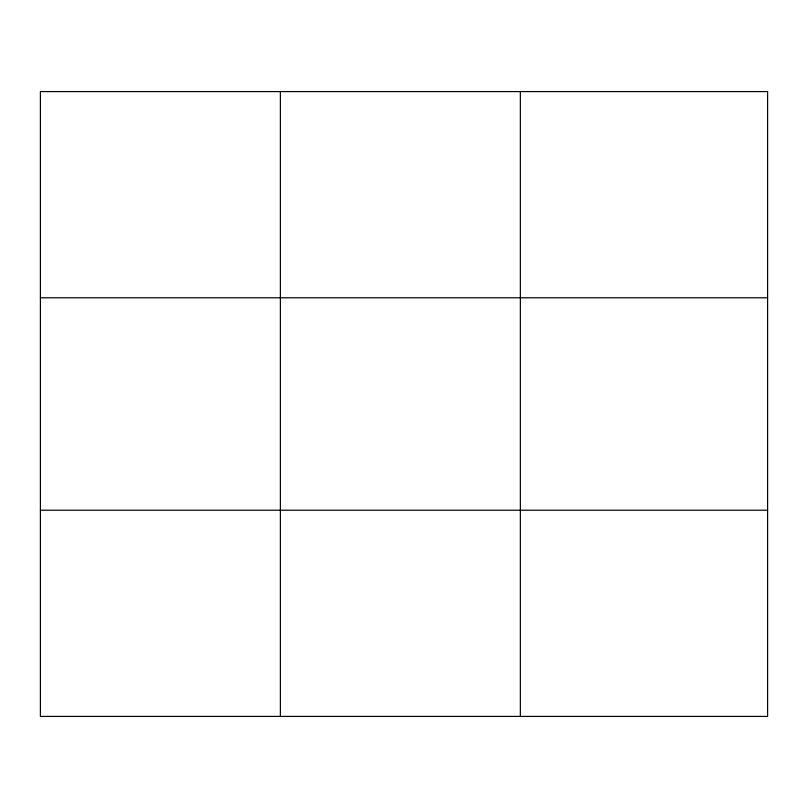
<?xml version="1.0" encoding="UTF-8"?>
<svg xmlns="http://www.w3.org/2000/svg" width="808" height="808" viewBox="0 0 808 808"><rect width="100%" height="100%" fill="white"/><g stroke="black" fill="none" stroke-linecap="round" stroke-linejoin="round"><path stroke-width="1.21" d="M280.376 91.587L280.376 716.413M520.352 91.587L520.352 716.413M40.4 297.778L767.6 297.778M40.4 510.222L767.6 510.222M767.6 91.587L767.6 716.413L40.4 716.413L40.4 91.587L767.6 91.587"/></g></svg>
